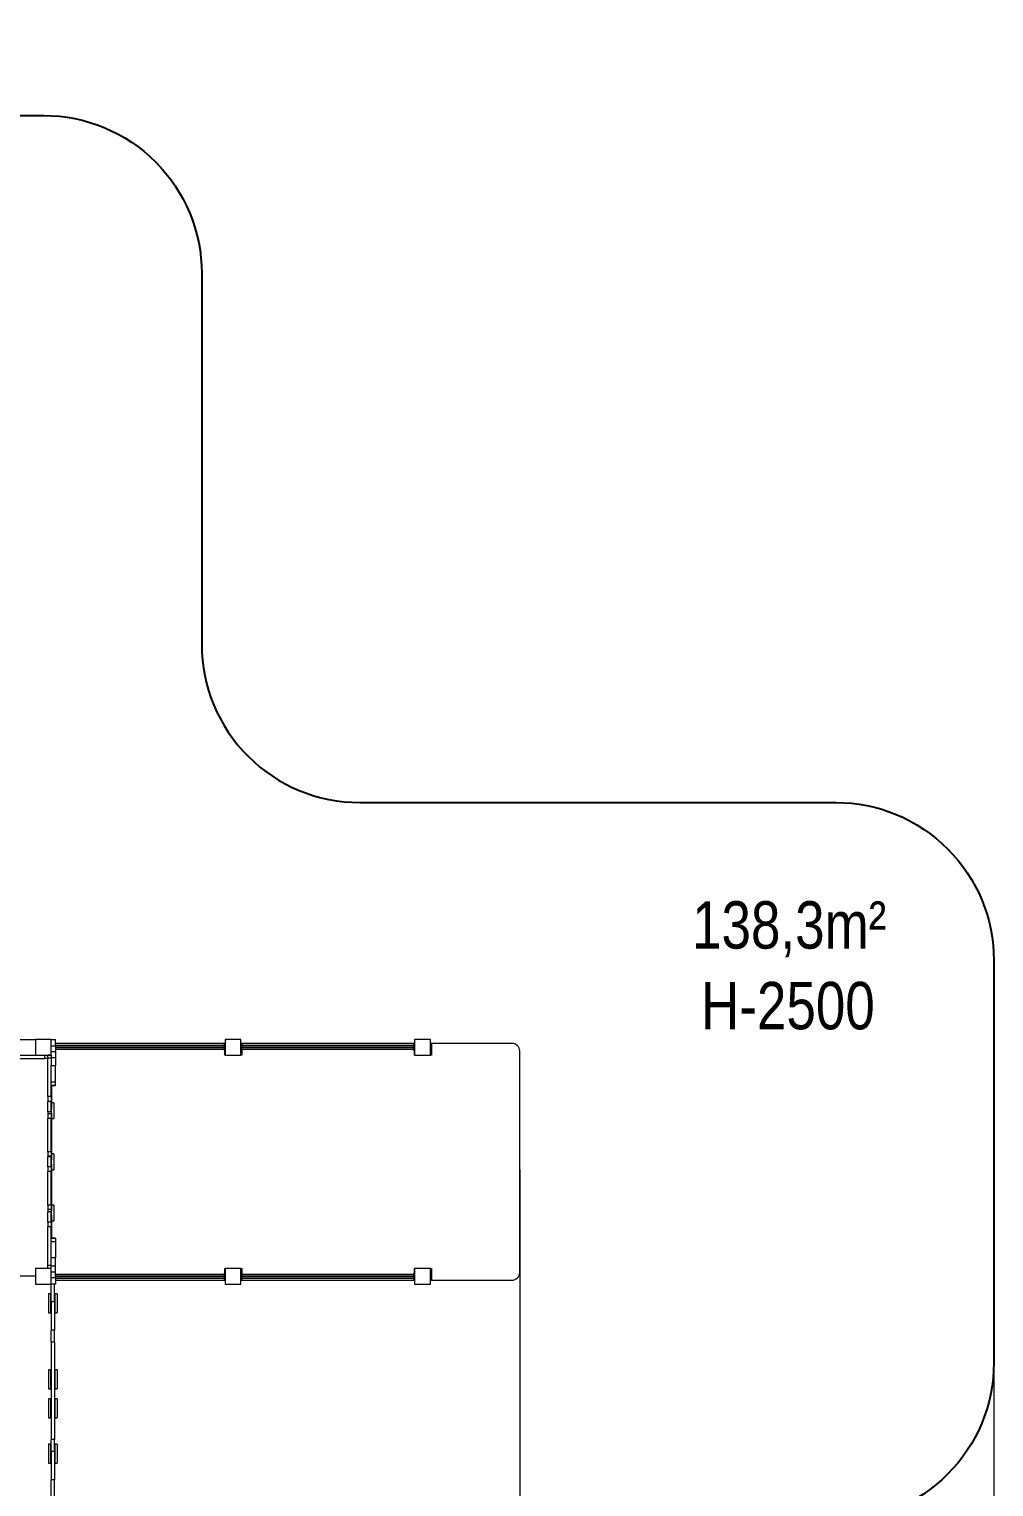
# Model space of a CAD drawing. Header units: millimetres. Extents: x -8939 to 8472, y -10604 to 8071.
# Drawn here: x 2366 to 8472, y -3159 to 6071 of the extents above; entities that cross this region are included whole.
import ezdxf

# ---------------------------------------------------------------- set-up
doc = ezdxf.new("R2010")
doc.units = ezdxf.units.MM
for name, color, linetype in [('DiKom', 7, 'Continuous'), ('DIKOM_ОБЪЕКТ', 7, 'Continuous'), ('DIKOM_РАЗМЕР_ЗОНА', 7, 'Continuous'), ('DIKOM_РАЗМЕР_ОБЪЕКТА', 7, 'Continuous')]:
    doc.layers.add(name, color=color, linetype=linetype)
doc.styles.add('style1', font='arial.ttf', dxfattribs={"width": 0.8})
doc.dimstyles.new('1-50', dxfattribs={"dimtxt": 300, "dimasz": 200, "dimexe": 100, "dimexo": 0, "dimgap": 100, "dimtad": 1, "dimdec": 0, "dimtxsty": 'style1', "dimcen": 0, "dimclrd": 7, "dimclre": 7, "dimadec": 1, "dimazin": 2, "dimtfac": 1, "dimtdec": 0, "dimtmove": 0, "dimatfit": 3, "dimfxl": 0, "dimlwd": 25, "dimlwe": 18, "dimarcsym": 0})

# ---------------------------------------------------------------- blocks, each defined once
blk = doc.blocks.new('*D10')
at = {"layer": 'Defpoints', "color": 0, "transparency": 16777216}
for p in [(-1552.4, 6070.9), (-5993.5, -5179.1), (3962.9, -5179.1)]:
    blk.add_point(p, dxfattribs=at)
at = {"layer": 'DIKOM_РАЗМЕР_ОБЪЕКТА', "color": 7, "lineweight": 18, "transparency": 16777216}
for p, q in [((-1552.4, 6070.9), (-6093.5, 6070.9)), ((3962.9, -5179.1), (-6093.5, -5179.1))]:
    blk.add_line(p, q, dxfattribs=at)
at = {"layer": 'DIKOM_РАЗМЕР_ОБЪЕКТА', "color": 7, "lineweight": 25, "transparency": 16777216}
blk.add_line((-5993.5, 5870.9), (-5993.5, -4979.1), dxfattribs=at)
at = {"layer": 'DIKOM_РАЗМЕР_ОБЪЕКТА', "color": 7, "transparency": 16777216}
for points in [[(-6026.9, 5870.9), (-5960.2, 5870.9), (-5993.5, 6070.9)], [(-6026.9, -4979.1), (-5960.2, -4979.1), (-5993.5, -5179.1)]]:
    blk.add_solid(points, dxfattribs=at)
at = {"layer": 'DIKOM_РАЗМЕР_ОБЪЕКТА', "color": 0, "transparency": 16777216, "insert": (-6246.7, 1864), "char_height": 300, "attachment_point": 5, "rotation": 90, "style": 'style1'}
blk.add_mtext('11250', dxfattribs=at)
blk = doc.blocks.new('*D11')
at = {"layer": 'Defpoints', "color": 0, "transparency": 16777216}
for p in [(-4909.4, 1993.3), (5472.2, -1149), (5472.2, -8455.4)]:
    blk.add_point(p, dxfattribs=at)
at = {"layer": 'DIKOM_РАЗМЕР_ОБЪЕКТА', "color": 7, "lineweight": 18, "transparency": 16777216}
for p, q in [((-4909.4, 1993.3), (-4909.4, -8555.4)), ((5472.2, -1149), (5472.2, -8555.4))]:
    blk.add_line(p, q, dxfattribs=at)
at = {"layer": 'DIKOM_РАЗМЕР_ОБЪЕКТА', "color": 7, "lineweight": 25, "transparency": 16777216}
blk.add_line((-4709.4, -8455.4), (5272.2, -8455.4), dxfattribs=at)
at = {"layer": 'DIKOM_РАЗМЕР_ОБЪЕКТА', "color": 7, "transparency": 16777216}
for points in [[(-4709.4, -8422), (-4709.4, -8488.7), (-4909.4, -8455.4)], [(5272.2, -8422), (5272.2, -8488.7), (5472.2, -8455.4)]]:
    blk.add_solid(points, dxfattribs=at)
at = {"layer": 'DIKOM_РАЗМЕР_ОБЪЕКТА', "color": 0, "transparency": 16777216, "insert": (1663.1, -8202.2), "char_height": 300, "attachment_point": 5, "style": 'style1'}
blk.add_mtext('10400', dxfattribs=at)
blk = doc.blocks.new('*D13')
at = {"layer": 'Defpoints', "color": 0, "transparency": 16777216}
for p in [(-7909.4, 1799), (8472.2, -1099.5), (-7909.4, -10503.8)]:
    blk.add_point(p, dxfattribs=at)
at = {"layer": 'DIKOM_РАЗМЕР_ЗОНА', "color": 7, "lineweight": 18, "transparency": 16777216}
for p, q in [((-7909.4, 1799), (-7909.4, -10603.8)), ((8472.2, -1099.5), (8472.2, -10603.8))]:
    blk.add_line(p, q, dxfattribs=at)
at = {"layer": 'DIKOM_РАЗМЕР_ЗОНА', "color": 7, "lineweight": 25, "transparency": 16777216}
blk.add_line((8272.2, -10503.8), (-7709.4, -10503.8), dxfattribs=at)
at = {"layer": 'DIKOM_РАЗМЕР_ЗОНА', "color": 7, "transparency": 16777216}
for points in [[(-7709.4, -10470.4), (-7709.4, -10537.1), (-7909.4, -10503.8)], [(8272.2, -10470.4), (8272.2, -10537.1), (8472.2, -10503.8)]]:
    blk.add_solid(points, dxfattribs=at)
at = {"layer": 'DIKOM_РАЗМЕР_ЗОНА', "color": 0, "transparency": 16777216, "insert": (1786.3, -10250.6), "char_height": 300, "attachment_point": 5, "style": 'style1'}
blk.add_mtext('16400', dxfattribs=at)

msp = doc.modelspace()

# ---------------------------------------------------------------- linework, layer by layer
at = {"layer": 'DiKom', "color": 3}
msp.add_lwpolyline([(1308.5, 5524), (2458.1, 5524, -0.414214), (3458.1, 4524), (3458.1, 2174, 0.414214), (4458.1, 1174), (7472.2, 1174, -0.414214), (8472.2, 174), (8472.2, -2372.9, -0.414214), (7472.2, -3372.9)], format="xyb", dxfattribs=at)
at = {"layer": 'DIKOM_ОБЪЕКТ', "color": 7, "linetype": 'Continuous', "lineweight": 15}
for p, q in [((2016, -326), (2405.7, -326)), ((2505.7, -326), (2405.7, -326)), ((2405.7, -326), (2405.7, -426)), ((2505.7, -326), (2532.7, -326)), ((2505.7, -426), (2505.7, -326)), ((2505.7, -366), (2532.7, -366)), ((2532.7, -366), (2532.7, -326)), ((3603.8, -351), (2532.7, -351)), ((2532.7, -362.5), (3601.7, -362.5)), ((2532.7, -366), (2532.7, -402.9)), ((3601.7, -356), (3605.7, -356)), ((3601.7, -361), (3601.7, -356)), ((3601.7, -361), (3605.7, -361)), ((3601.7, -391), (3601.7, -361)), ((3603.8, -356), (3603.8, -351)), ((3605.7, -326), (3605.7, -426)), ((3705.7, -326), (3605.7, -326)), ((3605.7, -361), (3605.7, -356)), ((3605.7, -391), (3605.7, -361)), ((3705.7, -426), (3705.7, -326)), ((3709.7, -356), (3705.7, -356)), ((3709.7, -361), (3705.7, -361)), ((3712.4, -351), (3709.6, -351)), ((3709.6, -351), (3709.6, -356)), ((3709.7, -356), (3709.7, -361)), ((3709.7, -361), (3709.7, -391)), ((3709.7, -362.5), (4801.7, -362.5)), ((3712.4, -351), (3712.4, -362.5)), ((4804, -351), (3712.4, -351)), ((4801.7, -356), (4805.7, -356)), ((4801.7, -361), (4801.7, -356)), ((4801.7, -361), (4805.7, -361)), ((4801.7, -391), (4801.7, -361)), ((4804, -356), (4804, -351)), ((4805.7, -326), (4805.7, -426)), ((4905.7, -326), (4805.7, -326)), ((4805.7, -361), (4805.7, -356)), ((4805.7, -391), (4805.7, -361)), ((4905.7, -426), (4905.7, -326)), ((4912.7, -351), (4909.9, -351)), ((4909.9, -351), (4909.9, -426)), ((4912.7, -351), (4912.7, -426)), ((5421.4, -351), (4912.7, -351)), ((2294.1, -426), (2405.7, -426)), ((2294.1, -447), (2465.7, -447)), ((2405.7, -426), (2505.7, -426)), ((2465.7, -447), (2465.7, -426)), ((2484.7, -447), (2465.7, -447)), ((2505.7, -426.2), (2484.7, -426.2)), ((2484.7, -444.3), (2484.7, -426.2)), ((2505.7, -444.3), (2484.7, -444.3)), ((2484.7, -688.6), (2484.7, -444.3)), ((2490.7, -426), (2505.7, -426)), ((2490.7, -426.2), (2490.7, -426)), ((2505.7, -402.9), (2532.7, -402.9)), ((2505.7, -426), (2505.7, -439.6)), ((2505.7, -439.6), (2532.7, -439.6)), ((2505.7, -439.6), (2505.7, -492)), ((3601.7, -375.5), (2532.7, -375.5)), ((2532.7, -376.5), (3601.7, -376.5)), ((3601.7, -389.5), (2532.7, -389.5)), ((2532.7, -402.9), (2532.7, -439.6)), ((2532.7, -439.6), (2532.7, -492)), ((3601.7, -391), (3605.7, -391)), ((3601.7, -396), (3601.7, -391)), ((3601.7, -396), (3605.7, -396)), ((3603.8, -426), (3603.8, -396)), ((3605.7, -426), (3603.8, -426)), ((3605.7, -396), (3605.7, -391)), ((3605.7, -426), (3705.7, -426)), ((3709.7, -391), (3705.7, -391)), ((3709.7, -396), (3705.7, -396)), ((3712.4, -426), (3705.7, -426)), ((3709.6, -396), (3709.6, -426)), ((4801.7, -375.5), (3709.7, -375.5)), ((3709.7, -376.5), (4801.7, -376.5)), ((4801.7, -389.5), (3709.7, -389.5)), ((3709.7, -391), (3709.7, -396)), ((3712.4, -389.5), (3712.4, -426)), ((4801.7, -391), (4805.7, -391)), ((4801.7, -396), (4801.7, -391)), ((4801.7, -396), (4805.7, -396)), ((4804, -426), (4804, -396)), ((4805.7, -426), (4804, -426)), ((4805.7, -396), (4805.7, -391)), ((4805.7, -426), (4905.7, -426)), ((4912.7, -426), (4905.7, -426)), ((5470.8, -1801), (5470.8, -401)), ((2505.7, -495.2), (2505.7, -492)), ((2505.7, -492), (2532.7, -492)), ((2505.7, -688.6), (2505.7, -492)), ((2532.7, -595.1), (2532.7, -492)), ((2505.7, -595.1), (2532.7, -595.1)), ((2505.7, -614.8), (2532.7, -614.8)), ((2505.7, -617.1), (2532.7, -617.1)), ((2507.3, -617.1), (2507.3, -726.7)), ((2532.7, -614.8), (2532.7, -595.1)), ((2532.7, -617.1), (2532.7, -614.8)), ((2505.7, -688.6), (2484.7, -688.6)), ((2484.7, -688.6), (2484.7, -718.6)), ((2505.7, -718.6), (2484.7, -718.6)), ((2484.7, -784.3), (2484.7, -718.6)), ((2505.7, -688.6), (2505.7, -718.6)), ((2506.7, -705.7), (2505.7, -705.7)), ((2506.7, -718.5), (2505.7, -718.5)), ((2505.7, -784.3), (2505.7, -718.6)), ((2506.7, -718.5), (2506.7, -705.7)), ((2506.7, -718.5), (2506.7, -763.3)), ((2521.7, -726.7), (2506.7, -726.7)), ((2521.7, -726.7), (2521.7, -826.7)), ((2505.7, -784.3), (2484.7, -784.3)), ((2484.7, -784.3), (2484.7, -798)), ((2505.7, -798), (2484.7, -798)), ((2484.7, -798), (2484.7, -827.1)), ((2505.7, -827.1), (2484.7, -827.1)), ((2484.7, -1038.6), (2484.7, -827.1)), ((2506.7, -763.3), (2505.7, -763.3)), ((2505.7, -784.3), (2505.7, -798)), ((2506.7, -790.2), (2505.7, -790.2)), ((2506.7, -792.1), (2505.7, -792.1)), ((2505.7, -798), (2505.7, -827.1)), ((2505.7, -1038.6), (2505.7, -827.1)), ((2506.7, -790.2), (2506.7, -763.3)), ((2506.7, -792.1), (2506.7, -790.2)), ((2506.7, -792.1), (2506.7, -833.8)), ((2506.7, -826.7), (2521.7, -826.7)), ((2507.3, -826.7), (2507.3, -1051)), ((2506.7, -833.8), (2505.7, -833.8)), ((2505.7, -847.8), (2506.7, -847.8)), ((2506.7, -847.8), (2506.7, -833.8)), ((2505.7, -1038.6), (2484.7, -1038.6)), ((2484.7, -1038.6), (2484.7, -1066.2)), ((2505.7, -1066.2), (2484.7, -1066.2)), ((2484.7, -1066.2), (2484.7, -1070.2)), ((2505.7, -1070.2), (2484.7, -1070.2)), ((2484.7, -1133.4), (2484.7, -1070.2)), ((2506.7, -1030.1), (2505.7, -1030.1)), ((2505.7, -1038.6), (2505.7, -1066.2)), ((2506.7, -1042.9), (2505.7, -1042.9)), ((2505.7, -1066.2), (2505.7, -1070.2)), ((2505.7, -1133.4), (2505.7, -1070.2)), ((2506.7, -1087.6), (2505.7, -1087.6)), ((2506.7, -1042.9), (2506.7, -1030.1)), ((2506.7, -1042.9), (2506.7, -1087.6)), ((2521.7, -1051), (2506.7, -1051)), ((2506.7, -1114.5), (2506.7, -1087.6)), ((2521.7, -1051), (2521.7, -1151)), ((2505.7, -1133.4), (2484.7, -1133.4)), ((2484.7, -1133.4), (2484.7, -1163.3)), ((2505.7, -1163.3), (2484.7, -1163.3)), ((2484.7, -1375), (2484.7, -1163.3)), ((2506.7, -1114.5), (2505.7, -1114.5)), ((2506.7, -1116.5), (2505.7, -1116.5)), ((2505.7, -1133.4), (2505.7, -1163.3)), ((2506.7, -1158.1), (2505.7, -1158.1)), ((2505.7, -1375), (2505.7, -1163.3)), ((2505.7, -1172.1), (2506.7, -1172.1)), ((2506.7, -1116.5), (2506.7, -1114.5)), ((2506.7, -1116.5), (2506.7, -1158.1)), ((2506.7, -1151), (2521.7, -1151)), ((2506.7, -1172.1), (2506.7, -1158.1)), ((2507.3, -1151), (2507.3, -1375.4)), ((2505.7, -1375), (2484.7, -1375)), ((2484.7, -1375), (2484.7, -1404.1)), ((2506.7, -1354.4), (2505.7, -1354.4)), ((2506.7, -1367.2), (2505.7, -1367.2)), ((2505.7, -1375), (2505.7, -1404.1)), ((2506.7, -1367.2), (2506.7, -1354.4)), ((2506.7, -1367.2), (2506.7, -1412)), ((2521.7, -1375.4), (2506.7, -1375.4)), ((2521.7, -1375.4), (2521.7, -1475.4)), ((2505.7, -1404.1), (2484.7, -1404.1)), ((2484.7, -1404.1), (2484.7, -1417.8)), ((2505.7, -1417.8), (2484.7, -1417.8)), ((2484.7, -1483.5), (2484.7, -1417.8)), ((2505.7, -1404.1), (2505.7, -1417.8)), ((2506.7, -1412), (2505.7, -1412)), ((2505.7, -1483.5), (2505.7, -1417.8)), ((2506.7, -1438.9), (2505.7, -1438.9)), ((2506.7, -1440.8), (2505.7, -1440.8)), ((2506.7, -1438.9), (2506.7, -1412)), ((2506.7, -1440.8), (2506.7, -1438.9)), ((2506.7, -1440.8), (2506.7, -1482.5)), ((2506.7, -1475.4), (2521.7, -1475.4)), ((2507.3, -1475.4), (2507.3, -1585)), ((2505.7, -1483.5), (2484.7, -1483.5)), ((2484.7, -1483.5), (2484.7, -1513.4)), ((2505.7, -1513.4), (2484.7, -1513.4)), ((2484.7, -1757.8), (2484.7, -1513.4)), ((2506.7, -1482.5), (2505.7, -1482.5)), ((2505.7, -1483.5), (2505.7, -1513.4)), ((2505.7, -1496.5), (2506.7, -1496.5)), ((2505.7, -1710.1), (2505.7, -1513.4)), ((2506.7, -1496.5), (2506.7, -1482.5)), ((2532.7, -1585), (2505.7, -1585)), ((2532.7, -1587.3), (2505.7, -1587.3)), ((2532.7, -1606.9), (2505.7, -1606.9)), ((2532.7, -1585), (2532.7, -1587.3)), ((2532.7, -1587.3), (2532.7, -1606.9)), ((2532.7, -1606.9), (2532.7, -1710.1)), ((2505.7, -1706.8), (2505.7, -1710.1)), ((2532.7, -1710.1), (2505.7, -1710.1)), ((2505.7, -1762.5), (2505.7, -1710.1)), ((2532.7, -1762.5), (2532.7, -1710.1)), ((2405.7, -1826), (-373.3, -1826)), ((2505.7, -1776), (2405.7, -1776)), ((2405.7, -1776), (2405.7, -1876)), ((2505.7, -1757.8), (2484.7, -1757.8)), ((2484.7, -1775.9), (2484.7, -1757.8)), ((2505.7, -1775.9), (2484.7, -1775.9)), ((2532.7, -1762.5), (2505.7, -1762.5)), ((2505.7, -1776), (2505.7, -1762.5)), ((2505.7, -1876), (2505.7, -1776)), ((2532.7, -1799.1), (2505.7, -1799.1)), ((2532.7, -1836), (2505.7, -1836)), ((2532.7, -1799.1), (2532.7, -1762.5)), ((2532.7, -1836), (2532.7, -1799.1)), ((2532.7, -1812.5), (3601.7, -1812.5)), ((3601.7, -1825.5), (2532.7, -1825.5)), ((2532.7, -1826.5), (3601.7, -1826.5)), ((2532.7, -1836), (2532.7, -1876)), ((3601.7, -1839.5), (2532.7, -1839.5)), ((3601.7, -1806), (3605.7, -1806)), ((3601.7, -1811), (3601.7, -1806)), ((3601.7, -1811), (3605.7, -1811)), ((3601.7, -1841), (3601.7, -1811)), ((3601.7, -1841), (3605.7, -1841)), ((3601.7, -1846), (3601.7, -1841)), ((3603.8, -1776), (3605.7, -1776)), ((3603.8, -1806), (3603.8, -1776)), ((3705.7, -1776), (3605.7, -1776)), ((3605.7, -1776), (3605.7, -1876)), ((3605.7, -1811), (3605.7, -1806)), ((3605.7, -1841), (3605.7, -1811)), ((3605.7, -1846), (3605.7, -1841)), ((3705.7, -1776), (3712.4, -1776)), ((3705.7, -1876), (3705.7, -1776)), ((3709.7, -1806), (3705.7, -1806)), ((3709.7, -1811), (3705.7, -1811)), ((3709.7, -1841), (3705.7, -1841)), ((3709.6, -1776), (3709.6, -1806)), ((3709.7, -1806), (3709.7, -1811)), ((3709.7, -1811), (3709.7, -1841)), ((3709.7, -1812.5), (4801.7, -1812.5)), ((4801.7, -1825.5), (3709.7, -1825.5)), ((3709.7, -1826.5), (4801.7, -1826.5)), ((4801.7, -1839.5), (3709.7, -1839.5)), ((3709.7, -1841), (3709.7, -1846)), ((3712.4, -1776), (3712.4, -1812.5)), ((3712.4, -1839.5), (3712.4, -1851)), ((4801.7, -1806), (4805.7, -1806)), ((4801.7, -1811), (4801.7, -1806)), ((4801.7, -1811), (4805.7, -1811)), ((4801.7, -1841), (4801.7, -1811)), ((4801.7, -1841), (4805.7, -1841)), ((4801.7, -1846), (4801.7, -1841)), ((4804, -1776), (4805.7, -1776)), ((4804, -1806), (4804, -1776)), ((4905.7, -1776), (4805.7, -1776)), ((4805.7, -1776), (4805.7, -1876)), ((4805.7, -1811), (4805.7, -1806)), ((4805.7, -1841), (4805.7, -1811)), ((4805.7, -1846), (4805.7, -1841)), ((4905.7, -1776), (4912.7, -1776)), ((4905.7, -1876), (4905.7, -1776)), ((4909.9, -1776), (4909.9, -1851)), ((4912.7, -1776), (4912.7, -1851)), ((2405.7, -1876), (2505.7, -1876)), ((2503.7, -1936.9), (2488.7, -1936.9)), ((2488.7, -1936.9), (2488.7, -2056.9)), ((2503.7, -2056.9), (2503.7, -1936.9)), ((2505.7, -1987.6), (2505.7, -1876)), ((2532.7, -1876), (2505.7, -1876)), ((2526.7, -1987.6), (2526.7, -1876)), ((2543.7, -1936.9), (2528.7, -1936.9)), ((2528.7, -1936.9), (2528.7, -2056.9)), ((2532.7, -1851), (3603.8, -1851)), ((2543.7, -1936.9), (2543.7, -2056.9)), ((3601.7, -1846), (3605.7, -1846)), ((3603.8, -1851), (3603.8, -1846)), ((3605.7, -1876), (3705.7, -1876)), ((3709.7, -1846), (3705.7, -1846)), ((3709.6, -1846), (3709.6, -1851)), ((3712.4, -1851), (3709.6, -1851)), ((3712.4, -1851), (4804, -1851)), ((4801.7, -1846), (4805.7, -1846)), ((4804, -1851), (4804, -1846)), ((4805.7, -1876), (4905.7, -1876)), ((4912.7, -1851), (4909.9, -1851)), ((4912.7, -1851), (5421.4, -1851)), ((2505.7, -1986.9), (2503.7, -1986.9)), ((2503.7, -2006.9), (2505.7, -2006.9)), ((2526.7, -1987.6), (2505.7, -1987.6)), ((2505.7, -1987.6), (2505.7, -2167.2)), ((2528.7, -1986.9), (2526.7, -1986.9)), ((2526.7, -1987.6), (2526.7, -2167.2)), ((2526.7, -2006.9), (2528.7, -2006.9)), ((2488.7, -2056.9), (2503.7, -2056.9)), ((2528.7, -2056.9), (2543.7, -2056.9)), ((2526.7, -2167.2), (2505.7, -2167.2)), ((2505.7, -2242.8), (2505.7, -2167.2)), ((2526.7, -2242.8), (2526.7, -2167.2)), ((2526.7, -2242.8), (2505.7, -2242.8)), ((2505.7, -2242.8), (2505.7, -2859.2)), ((2526.7, -2242.8), (2526.7, -2859.2)), ((2503.7, -2417.7), (2488.7, -2417.7)), ((2488.7, -2417.7), (2488.7, -2537.7)), ((2503.7, -2537.7), (2503.7, -2417.7)), ((2505.7, -2467.7), (2503.7, -2467.7)), ((2503.7, -2487.7), (2505.7, -2487.7)), ((2528.7, -2467.7), (2526.7, -2467.7)), ((2526.7, -2487.7), (2528.7, -2487.7)), ((2543.7, -2417.7), (2528.7, -2417.7)), ((2528.7, -2417.7), (2528.7, -2537.7)), ((2543.7, -2417.7), (2543.7, -2537.7)), ((2488.7, -2537.7), (2503.7, -2537.7)), ((2528.7, -2537.7), (2543.7, -2537.7)), ((2503.7, -2602.5), (2488.7, -2602.5)), ((2488.7, -2602.5), (2488.7, -2712.3)), ((2503.7, -2722.5), (2503.7, -2602.5)), ((2505.7, -2652.5), (2503.7, -2652.5)), ((2503.7, -2672.5), (2505.7, -2672.5)), ((2528.7, -2652.5), (2526.7, -2652.5)), ((2526.7, -2672.5), (2528.7, -2672.5)), ((2543.7, -2602.5), (2528.7, -2602.5)), ((2528.7, -2602.5), (2528.7, -2712.3)), ((2543.7, -2602.5), (2543.7, -2712.3)), ((2488.7, -2712.3), (2488.7, -2722.5)), ((2488.7, -2722.5), (2503.7, -2722.5)), ((2528.7, -2712.3), (2528.7, -2722.5)), ((2528.7, -2722.5), (2543.7, -2722.5)), ((2543.7, -2712.3), (2543.7, -2722.5)), ((2526.7, -2859.2), (2505.7, -2859.2)), ((2505.7, -2934.8), (2505.7, -2859.2)), ((2526.7, -2934.8), (2526.7, -2859.2)), ((2503.7, -2888.8), (2488.7, -2888.8)), ((2488.7, -2888.8), (2488.7, -3008.8)), ((2503.7, -2991.5), (2503.7, -2888.8)), ((2505.7, -2938.8), (2503.7, -2938.8)), ((2526.7, -2934.8), (2505.7, -2934.8)), ((2505.7, -2934.8), (2505.7, -3114.5)), ((2526.7, -2934.8), (2526.7, -3114.5)), ((2528.7, -2938.8), (2526.7, -2938.8)), ((2543.7, -2888.8), (2528.7, -2888.8)), ((2528.7, -2888.8), (2528.7, -3008.8)), ((2543.7, -2888.8), (2543.7, -3008.8)), ((2488.7, -3008.8), (2503.7, -3008.8)), ((2503.7, -2958.8), (2505.7, -2958.8)), ((2503.7, -3008.8), (2503.7, -2991.5)), ((2526.7, -2958.8), (2528.7, -2958.8)), ((2528.7, -3008.8), (2543.7, -3008.8)), ((2526.7, -3114.5), (2505.7, -3114.5)), ((2505.7, -3226), (2505.7, -3114.5)), ((2526.7, -3286.1), (2526.7, -3114.5))]:
    msp.add_line(p, q, dxfattribs=at)
for centre, start, end in [((5421.1, -400.7), 359.65095, 89.6477), ((5421.1, -1801.3), 270.35219, 0.34907)]:
    msp.add_arc(centre, 49.7, start, end, dxfattribs=at)

# ---------------------------------------------------------------- texts
at = {"layer": 'DIKOM_РАЗМЕР_ОБЪЕКТА', "char_height": 300, "width": 5885.531, "attachment_point": 1, "style": 'style1'}
for s, insert in [('138,3m²', (6562, 548.9)), ('H-2500', (6618.9, 38))]:
    msp.add_mtext(s, dxfattribs=dict(at, insert=insert))

# ---------------------------------------------------------------- dimensions: what is measured, and where the dimension line sits
at = {"layer": 'DIKOM_РАЗМЕР_ЗОНА'}
dim = msp.add_linear_dim(base=(-7909.4, -10503.8), p1=(8472.2, -1099.5), p2=(-7909.4, 1799), text='16400', dimstyle='1-50', dxfattribs=at)
dim.commit()
dim.dimension.update_dxf_attribs({"geometry": '*D13', "text_midpoint": (1786.3, -10503.8), "dimtype": 160})
at = {"layer": 'DIKOM_РАЗМЕР_ОБЪЕКТА'}
dim = msp.add_linear_dim(base=(-5993.5, -5179.1), p1=(-1552.4, 6070.9), p2=(3962.9, -5179.1), angle=270, dimstyle='1-50', dxfattribs=at)
dim.commit()
dim.dimension.update_dxf_attribs({"geometry": '*D10', "text_midpoint": (-5993.5, 1864), "dimtype": 160})
dim = msp.add_linear_dim(base=(5472.2, -8455.4), p1=(-4909.4, 1993.3), p2=(5472.2, -1149), text='10400', dimstyle='1-50', dxfattribs=at)
dim.commit()
dim.dimension.update_dxf_attribs({"geometry": '*D11', "text_midpoint": (1663.1, -8455.4), "dimtype": 160})

doc.saveas('drawing.dxf')
